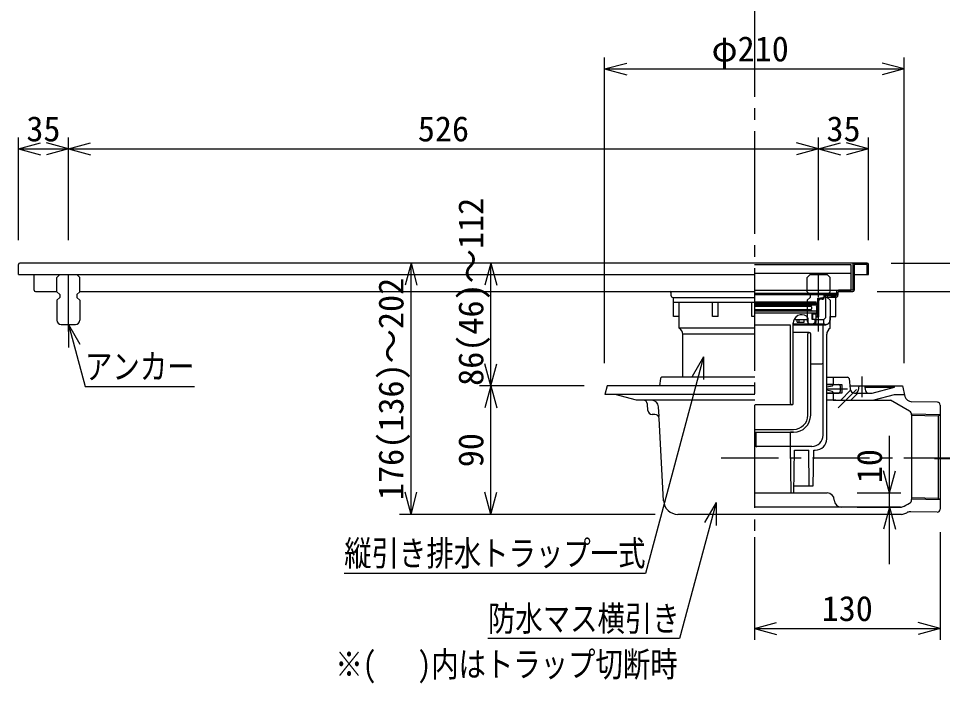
# Model space of a CAD drawing. Units: millimetres, scale not verified. Extents: x -1092 to 1092, y -744 to 696.
# Drawn here: x -390 to 258, y -292 to 174 of the extents above; entities that cross this region are included whole.
import ezdxf
from ezdxf.enums import TextEntityAlignment as Align

# ---------------------------------------------------------------- set-up
doc = ezdxf.new("R2010")
doc.units = ezdxf.units.MM
doc.header["$LTSCALE"] = 8
for name, pattern in [('CHAIN1', [8, 5, -1, 1, -1]), ('CHAIN2', [12, 9, -1, 1, -1]), ('DASHED2', [3, 2, -1])]:
    doc.linetypes.add(name, pattern=pattern)
for name, color, linetype in [('0-0_計極細', 2, 'Continuous'), ('0-1_計細線', 3, 'Continuous'), ('0-5_寸法線', 7, 'Continuous')]:
    doc.layers.add(name, color=color, linetype=linetype)
doc.styles.add('ＭＳ ゴシック', font='')
doc.styles.get('ＭＳ ゴシック').set_extended_font_data('MS Gothic')

msp = doc.modelspace()

# ---------------------------------------------------------------- linework, layer by layer
at = {"layer": '0-0_計極細', "linetype": 'CHAIN2'}
msp.add_line((126.004, 478.997), (126.004, -214.269), dxfattribs=at)
at = {"layer": '0-0_計極細', "linetype": 'CHAIN1'}
for p, q in [((-354.996, -45.261), (-354.996, -0.208)), ((201.241, -76.869), (201.241, -91.473)), ((176.704, -85.466), (191.218, -85.466)), ((197.475, -86.025), (184.635, -98.865)), ((102.801, -133.966), (276.426, -133.966))]:
    msp.add_line(p, q, dxfattribs=at)
at = {"layer": '0-0_計極細', "linetype": 'DASHED2'}
msp.add_line((171.004, -45.261), (171.004, -0.208), dxfattribs=at)
at = {"layer": '0-0_計極細'}
for p, q in [((126.204, -18.559), (183.104, -18.559)), ((176.183, -19.559), (183.104, -18.573)), ((176.282, -20.252), (183.104, -19.28)), ((183.104, -34.41), (183.104, -18.559)), ((126.204, -19.559), (176.183, -19.559)), ((126.404, -24.559), (169.404, -24.559)), ((126.404, -25.559), (170.004, -25.559)), ((169.404, -25.559), (169.404, -24.559)), ((169.704, -26.458), (169.704, -25.559)), ((170.504, -25.059), (170.504, -22.059)), ((170.504, -22.059), (172.454, -22.059)), ((170.504, -34.359), (170.504, -23.809)), ((171.204, -35.059), (171.204, -23.809)), ((173.445, -22.059), (172.254, -22.059)), ((173.445, -22.759), (172.254, -22.759)), ((176.183, -35.58), (176.183, -20.266)), ((169.704, -26.458), (126.204, -26.458)), ((126.204, -26.653), (170.354, -26.653)), ((126.204, -27.653), (165.454, -27.653)), ((126.204, -29.953), (165.454, -29.953)), ((126.204, -30.953), (169.554, -30.953)), ((169.704, -31.058), (126.204, -31.058)), ((165.454, -27.653), (165.954, -27.153)), ((165.954, -28.153), (165.454, -27.653)), ((165.954, -26.653), (165.954, -27.153)), ((165.954, -28.153), (165.954, -29.453)), ((165.954, -30.453), (165.954, -30.953)), ((169.554, -28.153), (170.354, -26.653)), ((169.554, -28.153), (169.554, -30.953)), ((169.704, -32.558), (169.704, -31.058)), ((169.704, -32.558), (126.204, -32.558)), ((153.761, -37.059), (163.702, -37.059)), ((155.99, -38.759), (155.99, -37.059)), ((155.99, -38.759), (160.99, -38.759)), ((157.49, -38.759), (157.49, -37.059)), ((160.99, -38.759), (160.99, -37.059)), ((163.704, -39.958), (163.704, -36.958)), ((166.454, -36.958), (166.454, -32.558)), ((166.454, -33.059), (170.504, -33.059)), ((168.704, -36.958), (166.454, -36.958)), ((166.954, -36.958), (166.954, -33.059)), ((168.704, -37.958), (168.704, -36.958)), ((169.204, -39.059), (169.204, -33.059)), ((169.204, -34.359), (170.504, -34.359)), ((169.204, -35.059), (171.204, -35.059)), ((169.204, -37.059), (174.704, -37.059)), ((176.183, -35.58), (174.704, -37.059)), ((174.704, -39.966), (174.704, -37.059)), ((179.204, -34.966), (183.104, -34.966)), ((179.204, -42.966), (179.204, -34.966)), ((182.927, -34.966), (183.104, -34.788)), ((183.104, -34.966), (183.104, -34.41)), ((126.204, -40.766), (151.204, -40.766)), ((151.204, -95.758), (151.204, -41.061)), ((153.107, -40.766), (176.183, -40.766)), ((153.204, -41.061), (153.204, -39.584)), ((153.204, -39.966), (174.704, -39.966)), ((153.204, -95.758), (153.204, -41.061)), ((168.374, -39.059), (169.204, -39.059)), ((174.204, -67.044), (174.204, -40.766)), ((176.183, -40.766), (174.704, -39.966)), ((164.454, -45.966), (153.07, -45.966)), ((163.454, -103.966), (163.454, -46.966)), ((165.454, -103.966), (165.454, -46.966)), ((176.704, -120.466), (176.704, -47.296)), ((165.454, -68.036), (173.329, -68.036)), ((174.204, -117.966), (174.204, -67.044)), ((165.454, -103.966), (165.454, -76.966)), ((152.204, -96.758), (126.204, -96.758)), ((153.196, -95.888), (153.196, -95.888)), ((126.204, -113.966), (153.454, -113.966)), ((126.204, -115.966), (153.454, -115.966)), ((127.201, -125.469), (127.135, -115.976)), ((151.204, -125.966), (151.204, -115.966)), ((153.454, -115.966), (151.204, -115.966)), ((151.204, -125.966), (126.204, -125.966)), ((166.204, -125.966), (151.204, -125.966)), ((151.704, -158.466), (151.204, -125.966)), ((154.204, -128.466), (164.204, -128.466)), ((164.454, -153.466), (164.204, -128.466)), ((167.304, -153.466), (167.704, -128.466)), ((167.704, -128.466), (168.704, -128.466)), ((153.787, -153.466), (167.304, -153.466))]:
    msp.add_line(p, q, dxfattribs=at)
for points in [[(165.954, -30.453), (165.454, -29.953), (165.954, -29.453)], [(126.204, -158.466), (150.761, -158.466), (153.704, -158.466), (154.204, -128.466)]]:
    msp.add_lwpolyline(points, dxfattribs=at)
for centre, radius, start, end in [((170.004, -25.059), 0.5, 270, 360), ((172.254, -23.809), 1.75, 90, 180), ((172.254, -23.809), 1.05, 90, 180), ((173.445, -21.059), 1, 270, 356.64911), ((173.445, -21.059), 1.7, 270, 356.64911), ((176.183, -21.309), 1.75, 90, 175.84901), ((176.183, -21.309), 1.05, 90, 175.84901), ((159.204, -39.584), 6, 55.16629, 180), ((160.704, -36.958), 3, 0, 50.0295), ((166.704, -37.958), 2, 270, 360), ((181.704, -47.296), 5, 120, 180), ((164.454, -46.966), 1, 90, 180), ((164.454, -46.966), 1, 0, 90), ((173.204, -67.044), 1, 277.18076, 360), ((152.204, -95.758), 1, 180, 270), ((152.204, -95.758), 1, 270, 360), ((153.454, -103.966), 10, 270, 360), ((153.454, -103.966), 12, 270, 360), ((166.204, -117.966), 8, 270, 360), ((168.704, -120.466), 8, 270, 360), ((127.701, -125.466), 0.5, 180.39514, 270)]:
    msp.add_arc(centre, radius, start, end, dxfattribs=at)
at = {"layer": '0-1_計細線'}
for p, q in [((-389.996, -5.466), (-389.996, 1.534)), ((126.004, 1.534), (193.504, 1.534)), ((193.504, 1.534), (193.504, -16.466)), ((195.004, 1.534), (195.004, -16.466)), ((206.004, -5.466), (206.004, 1.534)), ((-389.996, -5.466), (126.004, -5.466)), ((-378.996, -16.466), (-378.996, -5.466)), ((-360.996, -5.478), (-362.996, -7.478)), ((-360.996, -5.478), (-348.996, -5.478)), ((-346.996, -7.478), (-348.996, -5.478)), ((126.004, -4.466), (193.504, -4.466)), ((205.004, -5.466), (206.004, -5.466)), ((-362.996, -17.478), (-362.996, -7.478)), ((-346.996, -17.478), (-346.996, -7.478)), ((-377.996, -17.466), (-362.996, -17.466)), ((-362.996, -17.478), (-360.996, -19.478)), ((-346.996, -17.478), (-348.996, -19.478)), ((-346.996, -17.466), (126.004, -17.466)), ((67.504, -17.966), (67.504, -19.966)), ((126.004, -16.466), (193.504, -16.466)), ((183.504, -17.966), (183.504, -19.966)), ((184.504, -17.966), (184.504, -19.966)), ((195.004, -16.466), (185.004, -16.466)), ((185.004, -17.466), (195.004, -17.466)), ((-360.996, -21.478), (-362.996, -23.478)), ((-362.996, -23.478), (-362.996, -37.478)), ((-360.996, -19.478), (-360.996, -21.478)), ((-348.996, -19.478), (-348.996, -21.478)), ((-348.996, -21.478), (-346.996, -23.478)), ((-346.996, -23.478), (-346.996, -37.478)), ((69.004, -21.466), (126.004, -21.466)), ((69.304, -34.966), (69.304, -21.466)), ((126.204, -24.966), (69.304, -24.966)), ((73.204, -42.966), (73.204, -24.966)), ((96.704, -34.966), (96.704, -24.966)), ((100.704, -34.966), (100.704, -24.966)), ((183.104, -20.886), (176.183, -21.686)), ((183.004, -21.466), (177.004, -21.466)), ((73.204, -34.966), (69.304, -34.966)), ((100.704, -34.966), (96.704, -34.966)), ((-359.996, -40.478), (-349.996, -40.478)), ((126.204, -42.966), (73.204, -42.966)), ((75.704, -77.466), (75.704, -47.296)), ((126.204, -47.296), (75.704, -47.296)), ((126.201, -77.466), (61.128, -77.466)), ((176.704, -77.466), (191.348, -77.466)), ((181.24, -77.466), (181.24, -82.466)), ((22.734, -83.466), (21.234, -89.466)), ((126.201, -83.466), (22.734, -83.466)), ((60.134, -78.352), (59.355, -83.466)), ((176.704, -82.466), (185.24, -82.466)), ((181.24, -82.466), (176.704, -82.466)), ((180.436, -83.627), (176.704, -84.373)), ((181.24, -82.466), (187.24, -82.466)), ((181.24, -82.646), (181.24, -82.466)), ((186.24, -83.466), (186.24, -87.466)), ((187.24, -82.466), (187.24, -88.466)), ((192.342, -78.352), (193.194, -85.807)), ((192.926, -83.466), (229.742, -83.466)), ((199.241, -83.466), (198.652, -86.813)), ((203.241, -83.466), (203.853, -86.825)), ((224.169, -84.29), (224.242, -83.466)), ((229.742, -83.466), (231.573, -90.79)), ((126.201, -89.466), (21.234, -89.466)), ((43.235, -93.466), (28.306, -89.466)), ((180.436, -87.305), (176.704, -86.559)), ((176.704, -88.466), (185.24, -88.466)), ((181.24, -88.286), (181.24, -88.466)), ((181.24, -88.466), (181.24, -93.466)), ((193.388, -86.577), (186.498, -93.466)), ((198.57, -88.466), (193.57, -93.466)), ((196.174, -88.466), (201.241, -88.466)), ((201.241, -88.466), (208.583, -88.466)), ((203.391, -84.29), (223.469, -84.29)), ((208.583, -88.466), (224.17, -84.29)), ((126.2, -93.466), (43.235, -93.466)), ((53.811, -93.466), (49.289, -93.466)), ((51.359, -100.728), (50.963, -96.205)), ((183.096, -93.466), (176.704, -93.466)), ((181.24, -93.466), (221.308, -93.466)), ((204.501, -93.466), (209.241, -93.466)), ((234.742, -101.222), (221.308, -93.466)), ((254.281, -94.922), (236.328, -94.577)), ((256.243, -96.921), (256.243, -169.937)), ((56.245, -103.467), (54.348, -103.467)), ((59.163, -104.863), (58.804, -98.198)), ((256.243, -103.661), (236.242, -103.277)), ((256.243, -103.661), (254.743, -104.633)), ((62.347, -164.003), (59.24, -106.305)), ((254.743, -104.633), (236.223, -104.277)), ((236.242, -103.82), (236.242, -163.115)), ((254.743, -104.633), (254.743, -162.245)), ((126.204, -158.466), (177.02, -158.466)), ((126.204, -158.466), (156.526, -158.466)), ((254.743, -162.245), (236.261, -161.891)), ((256.243, -163.274), (236.242, -162.89)), ((256.243, -163.274), (254.743, -162.245)), ((229.035, -173.466), (72.333, -173.466)), ((228.45, -168.466), (126.196, -168.466)), ((254.204, -171.937), (235.57, -171.579))]:
    msp.add_line(p, q, dxfattribs=at)
at = {"layer": '0-1_計細線', "linetype": 'DASHED2'}
for p, q in [((165.004, -5.478), (163.004, -7.478)), ((165.004, -5.478), (177.004, -5.478)), ((179.004, -7.478), (177.004, -5.478)), ((163.004, -17.478), (163.004, -7.478)), ((179.004, -17.478), (179.004, -7.478)), ((163.004, -23.478), (163.004, -37.478)), ((179.004, -23.478), (179.004, -37.478)), ((166.004, -40.478), (176.004, -40.478))]:
    msp.add_line(p, q, dxfattribs=at)
at = {"layer": '0-1_計細線'}
for points in [[(205.004, 2.534), (196.004, 2.534), (-388.996, 2.534)], [(196.004, -5.466), (205.004, -5.466), (205.004, 1.534), (196.004, 1.534), (196.004, -16.466)], [(126.204, -34.966), (124.204, -34.966), (124.204, -24.966)], [(183.004, -20.466), (177.004, -20.466), (177.004, -21.466)], [(187.24, -88.466), (181.24, -88.466), (176.704, -88.466)], [(209.883, -93.294), (224.17, -89.466), (231.242, -89.466)]]:
    msp.add_lwpolyline(points, dxfattribs=at)
at = {"layer": '0-1_計細線', "linetype": 'DASHED2'}
for points in [[(163.004, -17.478), (165.004, -19.478), (165.004, -21.478), (163.004, -23.478)], [(179.004, -17.478), (177.004, -19.478), (177.004, -21.478), (179.004, -23.478)]]:
    msp.add_lwpolyline(points, dxfattribs=at)
at = {"layer": '0-1_計細線'}
for centre, radius, start, end in [((-388.996, 1.534), 1, 90, 180), ((196.004, 1.534), 1, 90, 180), ((205.004, 1.534), 1, 0, 90), ((-377.996, -16.466), 1, 180, 270), ((67.004, -17.966), 0.5, 0, 90), ((185.004, -17.966), 1.5, 90, 180), ((185.004, -17.966), 0.5, 90, 180), ((195.004, -16.466), 1, 270, 360), ((69.004, -19.966), 1.5, 180, 270), ((183.004, -19.966), 1.5, 270, 360), ((183.004, -19.966), 0.5, 270, 360), ((-359.996, -37.478), 3, 180, 270), ((-349.996, -37.478), 3, 270, 360), ((70.704, -47.296), 5, 0, 60), ((61.128, -78.466), 1, 90, 173.4802), ((191.348, -78.466), 1, 6.5198, 90), ((180.24, -82.646), 1, 281.30993, 360), ((185.24, -83.466), 1, 0, 90), ((180.24, -88.286), 1, 0, 78.69007), ((185.24, -87.466), 1, 270, 360), ((196.174, -85.466), 3, 186.5198, 270), ((196.682, -86.466), 2, 270, 350.0212), ((205.821, -86.466), 2, 190.32905, 270), ((47.975, -96.466), 3, 5, 90), ((53.811, -98.466), 5, 3.08199, 90), ((236.424, -89.578), 5, 194.03624, 268.9), ((254.243, -96.921), 2, 0, 88.9), ((54.348, -100.467), 3, 185, 270), ((56.245, -106.467), 3, 3.08199, 90), ((233.242, -103.82), 3, 0, 60.23101), ((177.02, -163.466), 5, 0, 90), ((72.333, -163.465), 10, 183.08199, 270), ((187.02, -163.466), 5, 180, 270), ((228.45, -165.466), 3, 270, 292.48305), ((212.388, -126.656), 45.002, 292.48305, 299.76899), ((233.242, -163.115), 3, 299.76899, 360), ((229.035, -168.466), 5, 270, 291.71126), ((212.388, -126.656), 50.002, 291.71126, 294.81818), ((235.474, -176.579), 5, 88.9, 114.81818), ((254.243, -169.937), 2, 268.9, 360)]:
    msp.add_arc(centre, radius, start, end, dxfattribs=at)
at = {"layer": '0-1_計細線', "linetype": 'DASHED2'}
for centre, start, end in [((166.004, -37.478), 180, 270), ((176.004, -37.478), 270, 360)]:
    msp.add_arc(centre, 3, start, end, dxfattribs=at)
at = {"layer": '0-5_寸法線'}
for p, q in [((21.004, -67.466), (21.004, 146.534)), ((21.004, 138.534), (36.459, 142.675)), ((231.004, 138.534), (215.549, 142.675)), ((231.004, -67.466), (231.004, 146.534)), ((21.004, 138.534), (36.459, 134.393)), ((21.004, 138.534), (231.004, 138.534)), ((231.004, 138.534), (215.549, 134.393)), ((-389.996, 18.534), (-389.996, 90.534)), ((-389.996, 82.534), (-374.541, 86.675)), ((-354.996, 82.534), (-370.451, 86.675)), ((-354.996, 18.534), (-354.996, 90.534)), ((-354.996, 82.534), (-339.541, 86.675)), ((171.004, 82.534), (155.549, 86.675)), ((171.004, 18.534), (171.004, 90.534)), ((171.004, 82.534), (186.459, 86.675)), ((206.004, 82.534), (190.549, 86.675)), ((206.004, 18.534), (206.004, 90.534)), ((-389.996, 82.534), (-374.541, 78.393)), ((-389.996, 82.534), (-354.996, 82.534)), ((-354.996, 82.534), (-370.451, 78.393)), ((-354.996, 82.534), (-339.541, 78.393)), ((-354.996, 82.534), (171.004, 82.534)), ((171.004, 82.534), (155.549, 78.393)), ((171.004, 82.534), (186.459, 78.393)), ((171.004, 82.534), (206.004, 82.534)), ((206.004, 82.534), (190.549, 78.393)), ((110.004, 2.534), (-122.766, 2.534)), ((-114.766, 2.534), (-118.907, -12.921)), ((-114.766, 2.534), (-110.625, -12.921)), ((-114.766, -173.466), (-114.766, 2.534)), ((110.004, 2.534), (-66.766, 2.534)), ((-58.766, 2.534), (-62.907, -12.921)), ((-58.766, 2.534), (-54.625, -12.921)), ((-58.766, -83.466), (-58.766, 2.534)), ((222.004, 2.534), (294.004, 2.534)), ((212.004, -17.466), (294.004, -17.466)), ((-354.996, -40.478), (-346.996, -54.335)), ((-354.996, -40.478), (-354.996, -56.478)), ((90.251, -63.052), (82.251, -76.909)), ((90.251, -63.052), (90.251, -79.052)), ((-58.766, -83.466), (-62.907, -68.011)), ((-58.766, -83.466), (-54.625, -68.011)), ((6.734, -83.466), (-66.766, -83.466)), ((-58.766, -83.466), (-62.907, -98.921)), ((-58.766, -83.466), (-54.625, -98.921)), ((-58.766, -173.466), (-58.766, -83.466)), ((220.694, -208.466), (220.694, -118.466)), ((252.189, -134.273), (289.384, -134.987)), ((252.192, -133.966), (289.394, -133.966)), ((220.694, -158.466), (216.553, -143.011)), ((220.694, -158.466), (224.835, -143.011)), ((-114.766, -173.466), (-118.907, -158.011)), ((-114.766, -173.466), (-110.625, -158.011)), ((-58.766, -173.466), (-62.907, -158.011)), ((-58.766, -173.466), (-54.625, -158.011)), ((198.02, -158.466), (228.694, -158.466)), ((99.097, -165.226), (91.097, -179.082)), ((99.097, -165.226), (99.097, -181.226)), ((56.333, -173.466), (-122.766, -173.466)), ((56.333, -173.466), (-66.766, -173.466)), ((198.02, -168.466), (228.694, -168.466)), ((220.694, -168.466), (216.553, -183.92)), ((220.694, -168.466), (224.835, -183.92)), ((256.243, -185.937), (256.243, -261.466)), ((126.004, -189.466), (126.004, -261.466)), ((126.004, -253.466), (141.459, -249.325)), ((256.243, -253.466), (240.788, -249.325)), ((126.004, -253.466), (141.459, -257.607)), ((126.004, -253.466), (256.243, -253.466)), ((256.243, -253.466), (240.788, -257.607))]:
    msp.add_line(p, q, dxfattribs=at)
for points in [[(-354.996, -40.478), (-343.348, -83.951), (-266.548, -83.951)], [(90.251, -63.052), (49.597, -214.775), (-161.603, -214.775)], [(99.097, -165.226), (73.562, -260.525), (-60.838, -260.525)]]:
    msp.add_lwpolyline(points, dxfattribs=at)

# ---------------------------------------------------------------- texts
at = {"layer": '0-5_寸法線', "style": 'ＭＳ ゴシック'}
for s, p in [('φ210', (96.004, 138.534)), ('35', (-384.496, 82.534)), ('526', (-109.996, 82.534)), ('35', (176.504, 82.534)), ('130', (173.123, -253.466))]:
    msp.add_text(s, height=17.6, dxfattribs=at).set_placement(p, align=Align.BOTTOM_LEFT)
for s, p in [('86(46)～112', (-58.766, -83.466)), ('176(136)～202', (-114.766, -163.466)), ('90', (-58.766, -140.466)), ('10', (220.694, -151.658))]:
    msp.add_text(s, height=17.6, rotation=90, dxfattribs=at).set_placement(p, align=Align.BOTTOM_LEFT)
at = {"layer": '0-5_寸法線', "style": 'ＭＳ ゴシック', "width": 0.8}
for s, p in [('アンカー', (-343.348, -83.951)), ('縦引き排水トラップ一式', (-161.603, -214.775)), ('防水マス横引き', (-60.838, -260.525)), ('※(\u3000 )内はトラップ切断時', (-167.813, -292.532))]:
    msp.add_text(s, height=17.6, dxfattribs=at).set_placement(p, align=Align.BOTTOM_LEFT)

doc.saveas('drawing.dxf')
